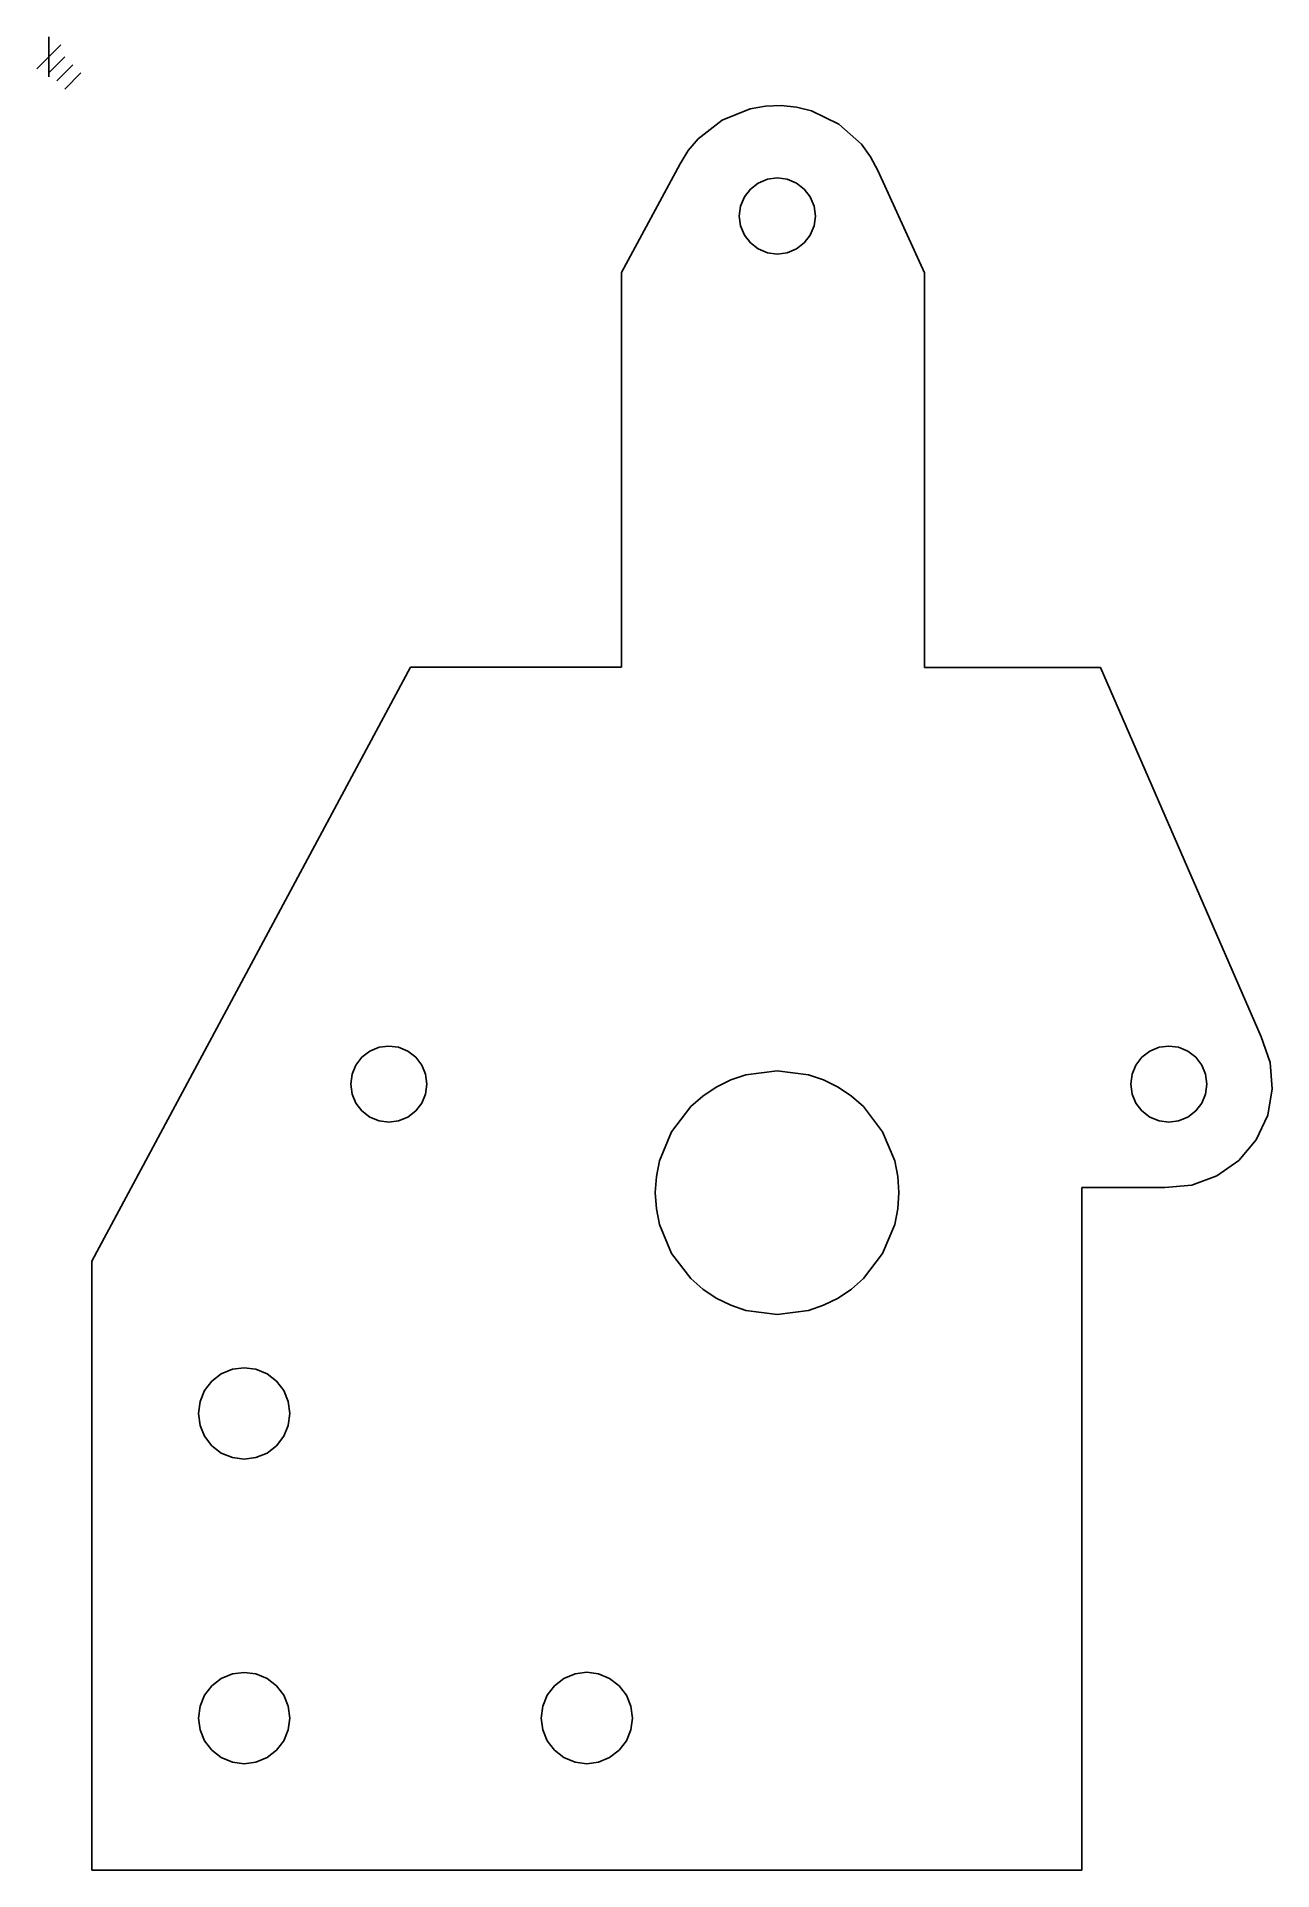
# Model space of a CAD drawing. Extents: x -1 to 86, y 31 to 159.
import ezdxf

# ---------------------------------------------------------------- set-up
doc = ezdxf.new("R2010")
doc.units = 0

msp = doc.modelspace()

# ---------------------------------------------------------------- linework, layer by layer
for p, q in [((47.173734, 153.421077), (49.141703, 154.218308)), ((49.141703, 154.218308), (50.200908, 154.408261)), ((50.200908, 154.408261), (51.292264, 154.448743)), ((51.292264, 154.448743), (52.378486, 154.335517)), ((52.378486, 154.335517), (53.422653, 154.075299)), ((45.496337, 152.119225), (47.173734, 153.421077)), ((53.422653, 154.075299), (55.333029, 153.148508)), ((55.333029, 153.148508), (56.919804, 151.737613)), ((44.800346, 151.298497), (45.496337, 152.119225)), ((56.919804, 151.737613), (57.55947, 150.872266)), ((40.126, 142.75), (44.21749, 150.37493)), ((44.21749, 150.37493), (44.800346, 151.298497)), ((57.55947, 150.872266), (58.07939, 149.91186)), ((49.700705, 149.027395), (49.144297, 148.599565)), ((50.349421, 149.295344), (49.700705, 149.027395)), ((51.034035, 149.38466), (50.349421, 149.295344)), ((51.718649, 149.295344), (51.034035, 149.38466)), ((52.367365, 149.027395), (51.718649, 149.295344)), ((52.923773, 148.599565), (52.367365, 149.027395)), ((58.07939, 149.91186), (61.3352, 142.73157)), ((48.72464, 148.05133), (48.459683, 147.413779)), ((49.144297, 148.599565), (48.72464, 148.05133)), ((53.343431, 148.05133), (52.923773, 148.599565)), ((53.608389, 147.413779), (53.343431, 148.05133)), ((48.459683, 147.413779), (48.367375, 146.718)), ((48.367375, 146.718), (48.459684, 146.022221)), ((53.7007, 146.718), (53.608389, 147.413779)), ((53.60839, 146.022221), (53.700697, 146.718)), ((53.700697, 146.718), (53.7007, 146.718)), ((48.459684, 146.022221), (48.724642, 145.38467)), ((48.724642, 145.38467), (49.144299, 144.836435)), ((52.923776, 144.836435), (53.343433, 145.38467)), ((53.343433, 145.38467), (53.60839, 146.022221)), ((49.144299, 144.836435), (49.700707, 144.408605)), ((49.700707, 144.408605), (50.349423, 144.140656)), ((50.349423, 144.140656), (51.034037, 144.05134)), ((51.034037, 144.05134), (51.718652, 144.140656)), ((51.718652, 144.140656), (52.367367, 144.408605)), ((52.367367, 144.408605), (52.923776, 144.836435)), ((40.126, 115.116), (40.126, 142.75)), ((61.3352, 142.73157), (61.3352, 115.091)), ((3.02147, 73.5162), (25.3438, 115.116)), ((25.3438, 115.116), (40.126, 115.116)), ((61.3352, 115.091), (73.6615, 115.091)), ((73.6615, 115.091), (84.916, 89.2282)), ((84.916, 89.2282), (85.554005, 87.4404)), ((21.931697, 87.799265), (21.51204, 87.25103)), ((22.488105, 88.227095), (21.931697, 87.799265)), ((23.136821, 88.495044), (22.488105, 88.227095)), ((23.821435, 88.58436), (23.136821, 88.495044)), ((24.506049, 88.495044), (23.821435, 88.58436)), ((25.154765, 88.227095), (24.506049, 88.495044)), ((25.711173, 87.799265), (25.154765, 88.227095)), ((26.130831, 87.25103), (25.711173, 87.799265)), ((76.570397, 87.799265), (76.15074, 87.25103)), ((77.126805, 88.227095), (76.570397, 87.799265)), ((77.775521, 88.495044), (77.126805, 88.227095)), ((78.460135, 88.58436), (77.775521, 88.495044)), ((79.144749, 88.495044), (78.460135, 88.58436)), ((79.793465, 88.227095), (79.144749, 88.495044)), ((80.349873, 87.799265), (79.793465, 88.227095)), ((80.769531, 87.25103), (80.349873, 87.799265)), ((85.554005, 87.4404), (85.707648, 85.579144)), ((21.247083, 86.613479), (21.154775, 85.9177)), ((21.51204, 87.25103), (21.247083, 86.613479)), ((26.395789, 86.613479), (26.130831, 87.25103)), ((26.4881, 85.9177), (26.395789, 86.613479)), ((47.771194, 86.206452), (46.754785, 85.706281)), ((48.83068, 86.563718), (47.771194, 86.206452)), ((51.02145, 86.84953), (48.83068, 86.563718)), ((53.21222, 86.563718), (51.02145, 86.84953)), ((54.271706, 86.206452), (53.21222, 86.563718)), ((55.288115, 85.706281), (54.271706, 86.206452)), ((75.885783, 86.613479), (75.793475, 85.9177)), ((76.15074, 87.25103), (75.885783, 86.613479)), ((81.034489, 86.613479), (80.769531, 87.25103)), ((81.1268, 85.9177), (81.034489, 86.613479)), ((21.154775, 85.9177), (21.247084, 85.221921)), ((21.247084, 85.221921), (21.512042, 84.58437)), ((26.130833, 84.58437), (26.39579, 85.221921)), ((26.39579, 85.221921), (26.488097, 85.9177)), ((26.488097, 85.9177), (26.4881, 85.9177)), ((45.813419, 85.076131), (44.974275, 84.337221)), ((46.754785, 85.706281), (45.813419, 85.076131)), ((56.229481, 85.076131), (55.288115, 85.706281)), ((57.068625, 84.337221), (56.229481, 85.076131)), ((75.793475, 85.9177), (75.885784, 85.221921)), ((75.885784, 85.221921), (76.150742, 84.58437)), ((80.769533, 84.58437), (81.03449, 85.221921)), ((81.03449, 85.221921), (81.126797, 85.9177)), ((81.126797, 85.9177), (81.1268, 85.9177)), ((85.707648, 85.579144), (85.3814, 83.740274)), ((21.512042, 84.58437), (21.931699, 84.036135)), ((21.931699, 84.036135), (22.488107, 83.608305)), ((22.488107, 83.608305), (23.136823, 83.340356)), ((24.506052, 83.340356), (25.154767, 83.608305)), ((25.154767, 83.608305), (25.711176, 84.036135)), ((25.711176, 84.036135), (26.130833, 84.58437)), ((44.974275, 84.337221), (43.631369, 82.582865)), ((58.411533, 82.582865), (57.068625, 84.337221)), ((76.150742, 84.58437), (76.570399, 84.036135)), ((76.570399, 84.036135), (77.126807, 83.608305)), ((77.126807, 83.608305), (77.775523, 83.340356)), ((79.144752, 83.340356), (79.793468, 83.608305)), ((79.793468, 83.608305), (80.349876, 84.036135)), ((80.349876, 84.036135), (80.769533, 84.58437)), ((85.3814, 83.740274), (84.579732, 82.019633)), ((23.136823, 83.340356), (23.821437, 83.25104)), ((23.821437, 83.25104), (24.506052, 83.340356)), ((43.631369, 82.582865), (42.783505, 80.542696)), ((59.259403, 80.542696), (58.411533, 82.582865)), ((77.775523, 83.340356), (78.460138, 83.25104)), ((78.460138, 83.25104), (79.144752, 83.340356)), ((84.579732, 82.019633), (83.359442, 80.565614)), ((42.783505, 80.542696), (42.563163, 79.446521)), ((59.47975, 79.446521), (59.259403, 80.542696)), ((83.359442, 80.565614), (81.830989, 79.492434)), ((42.563163, 79.446521), (42.48812, 78.3162)), ((59.5548, 78.3162), (59.47975, 79.446521)), ((72.35472, 78.667315), (72.3547, 30.8495)), ((78.1894, 78.6674), (72.35472, 78.667315)), ((78.18945, 78.6669), (78.1894, 78.6674)), ((80.079338, 78.844671), (78.18945, 78.6669)), ((81.830989, 79.492434), (80.079338, 78.844671)), ((42.48812, 78.3162), (42.563166, 77.185879)), ((42.563166, 77.185879), (42.783511, 76.089704)), ((59.259405, 76.089704), (59.479747, 77.185879)), ((59.479747, 77.185879), (59.55479, 78.3162)), ((59.55479, 78.3162), (59.5548, 78.3162)), ((42.783511, 76.089704), (43.631378, 74.049535)), ((58.411541, 74.049535), (59.259405, 76.089704)), ((3.02147, 30.8495), (3.02147, 73.5162)), ((43.631378, 74.049535), (44.974285, 72.295179)), ((57.068635, 72.295179), (58.411541, 74.049535)), ((44.974285, 72.295179), (45.813429, 71.556269)), ((56.229491, 71.556269), (57.068635, 72.295179)), ((45.813429, 71.556269), (46.754795, 70.926119)), ((46.754795, 70.926119), (47.771204, 70.425948)), ((54.271716, 70.425948), (55.288125, 70.926119)), ((55.288125, 70.926119), (56.229491, 71.556269)), ((47.771204, 70.425948), (48.83069, 70.068682)), ((48.83069, 70.068682), (51.02146, 69.78287)), ((51.02146, 69.78287), (53.21223, 70.068682)), ((53.21223, 70.068682), (54.271716, 70.425948)), ((12.0881, 65.620781), (11.420409, 65.107384)), ((12.866561, 65.94232), (12.0881, 65.620781)), ((13.6881, 66.0495), (12.866561, 65.94232)), ((14.509639, 65.94232), (13.6881, 66.0495)), ((15.2881, 65.620781), (14.509639, 65.94232)), ((15.955791, 65.107384), (15.2881, 65.620781)), ((10.916819, 64.4495), (10.59887, 63.684436)), ((11.420409, 65.107384), (10.916819, 64.4495)), ((16.459381, 64.4495), (15.955791, 65.107384)), ((16.77733, 63.684436), (16.459381, 64.4495)), ((10.59887, 63.684436), (10.4881, 62.8495)), ((16.8881, 62.8495), (16.77733, 63.684436)), ((10.4881, 62.8495), (10.59887, 62.014564)), ((10.59887, 62.014564), (10.916819, 61.2495)), ((16.459381, 61.2495), (16.77733, 62.014564)), ((16.77733, 62.014564), (16.8881, 62.8495)), ((16.8881, 62.8495), (16.8881, 62.8495)), ((10.916819, 61.2495), (11.420409, 60.591616)), ((11.420409, 60.591616), (12.0881, 60.078219)), ((15.2881, 60.078219), (15.955791, 60.591616)), ((15.955791, 60.591616), (16.459381, 61.2495)), ((12.0881, 60.078219), (12.866561, 59.75668)), ((12.866561, 59.75668), (13.6881, 59.6495)), ((13.6881, 59.6495), (14.509639, 59.75668)), ((14.509639, 59.75668), (15.2881, 60.078219)), ((11.420409, 43.774084), (10.916819, 43.1162)), ((12.0881, 44.287481), (11.420409, 43.774084)), ((12.866561, 44.60902), (12.0881, 44.287481)), ((13.6881, 44.7162), (12.866561, 44.60902)), ((14.509639, 44.60902), (13.6881, 44.7162)), ((15.2881, 44.287481), (14.509639, 44.60902)), ((15.955791, 43.774084), (15.2881, 44.287481)), ((16.459381, 43.1162), (15.955791, 43.774084)), ((35.418402, 43.77772), (34.91494, 43.11859)), ((36.086472, 44.292195), (35.418402, 43.77772)), ((36.865677, 44.614441), (36.086472, 44.292195)), ((37.688105, 44.721857), (36.865677, 44.614441)), ((38.510533, 44.614441), (37.688105, 44.721857)), ((39.289738, 44.292195), (38.510533, 44.614441)), ((39.957808, 43.77772), (39.289738, 44.292195)), ((40.46127, 43.11859), (39.957808, 43.77772)), ((10.916819, 43.1162), (10.59887, 42.351136)), ((16.77733, 42.351136), (16.459381, 43.1162)), ((34.91494, 43.11859), (34.597653, 42.352264)), ((40.778557, 42.352264), (40.46127, 43.11859)), ((10.59887, 42.351136), (10.4881, 41.5162)), ((10.4881, 41.5162), (10.59887, 40.681264)), ((16.8881, 41.5162), (16.77733, 42.351136)), ((16.77733, 40.681264), (16.8881, 41.5162)), ((16.8881, 41.5162), (16.8881, 41.5162)), ((34.597653, 42.352264), (34.48811, 41.5162)), ((34.48811, 41.5162), (34.597653, 40.680136)), ((40.8881, 41.5162), (40.778557, 42.352264)), ((40.778557, 40.680136), (40.8881, 41.5162)), ((40.8881, 41.5162), (40.8881, 41.5162)), ((10.59887, 40.681264), (10.916819, 39.9162)), ((10.916819, 39.9162), (11.420409, 39.258316)), ((15.955791, 39.258316), (16.459381, 39.9162)), ((16.459381, 39.9162), (16.77733, 40.681264)), ((34.597653, 40.680136), (34.91494, 39.91381)), ((34.91494, 39.91381), (35.418402, 39.25468)), ((39.957808, 39.25468), (40.46127, 39.91381)), ((40.46127, 39.91381), (40.778557, 40.680136)), ((11.420409, 39.258316), (12.0881, 38.744919)), ((12.0881, 38.744919), (12.866561, 38.42338)), ((14.509639, 38.42338), (15.2881, 38.744919)), ((15.2881, 38.744919), (15.955791, 39.258316)), ((35.418402, 39.25468), (36.086472, 38.740205)), ((36.086472, 38.740205), (36.865677, 38.417959)), ((38.510533, 38.417959), (39.289738, 38.740205)), ((39.289738, 38.740205), (39.957808, 39.25468)), ((12.866561, 38.42338), (13.6881, 38.3162)), ((13.6881, 38.3162), (14.509639, 38.42338)), ((36.865677, 38.417959), (37.688105, 38.310543)), ((37.688105, 38.310543), (38.510533, 38.417959)), ((72.3547, 30.8495), (3.02147, 30.8495))]:
    msp.add_line(p, q)
at = {"layer": 'Layer 1'}
for p, q in [((0, 159.278), (0, 156.456)), ((0.846666, 158.714), (-0.846666, 157.02)), ((1.12889, 157.867), (0, 156.73811)), ((1.69333, 157.303), (0.56444, 156.17411)), ((2.25778, 156.738), (1.12889, 155.60911))]:
    msp.add_line(p, q, dxfattribs=at)

doc.saveas('drawing.dxf')
